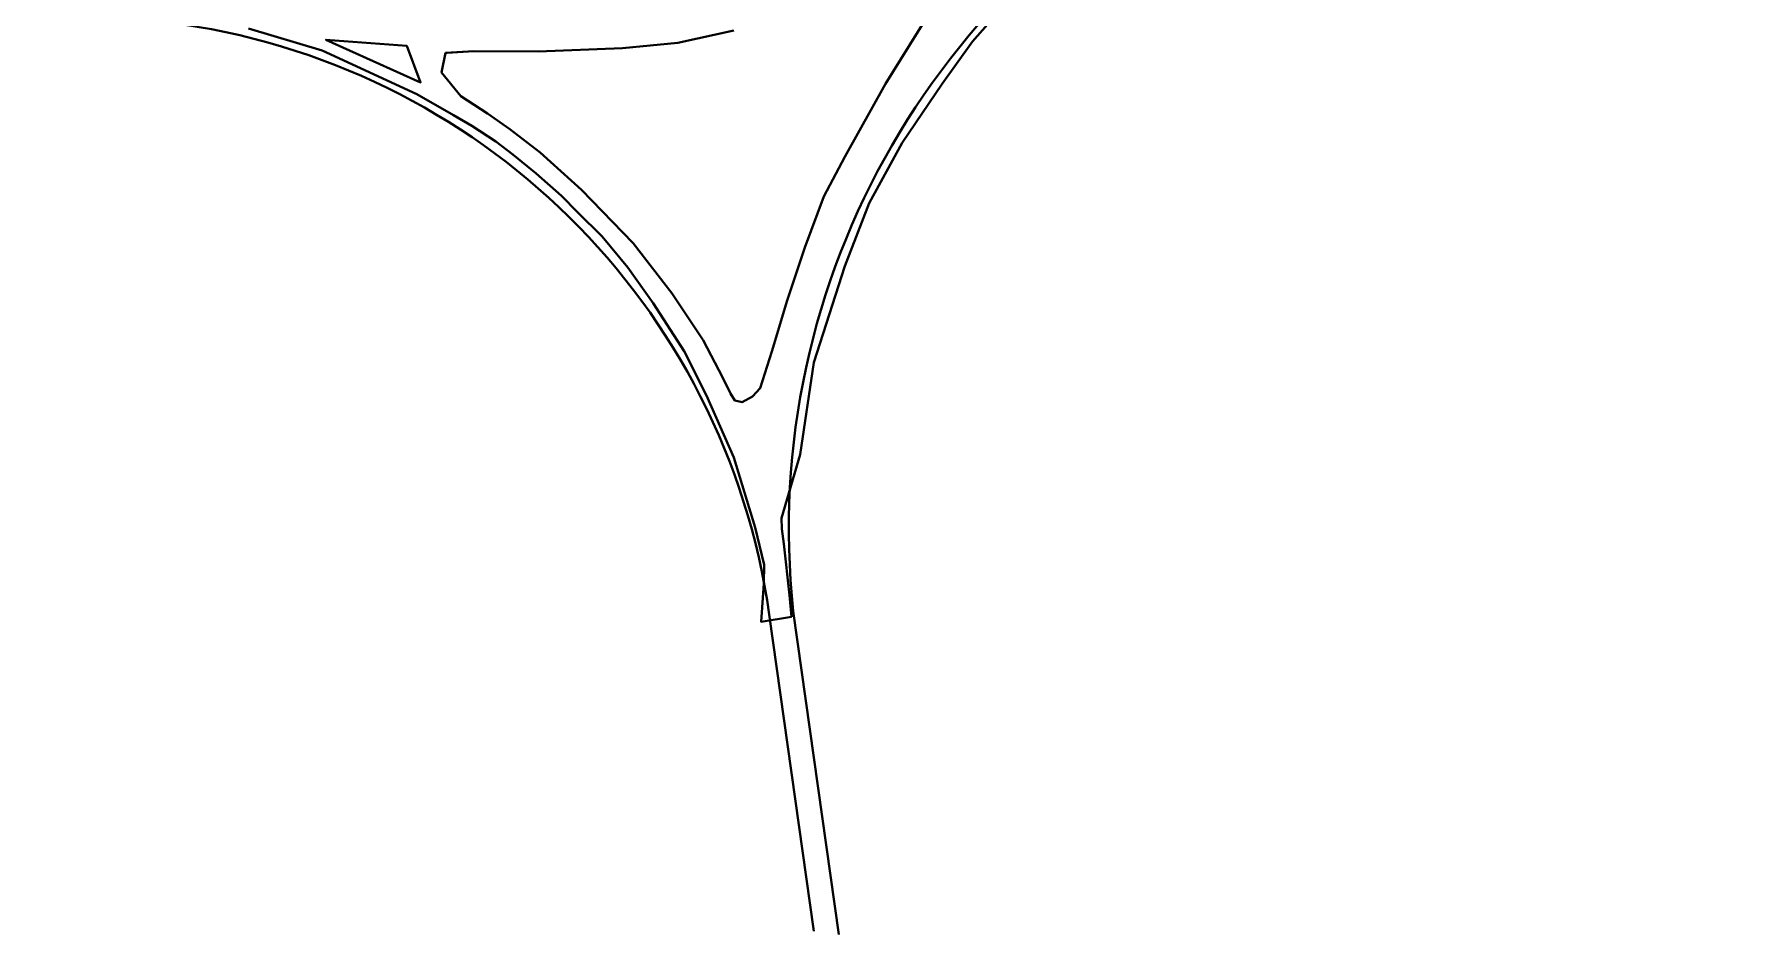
# Model space of a CAD drawing. Header units: metres. Extents: x 428 to 3974, y -4076 to 3914.
# Drawn here: x 990.664 to 991.524, y -369.76 to -369.311 of the extents above; entities that cross this region are included whole.
import ezdxf

# ---------------------------------------------------------------- set-up
doc = ezdxf.new("R2010")
doc.units = ezdxf.units.M
doc.header["$MEASUREMENT"] = 0
doc.layers.add('C-BLDG', color=253, linetype='Continuous', lineweight=5)
doc.layers.add('C-ROAD-LAND', color=253, linetype='Continuous', lineweight=9)

msp = doc.modelspace()

# ---------------------------------------------------------------- linework, layer by layer
at = {"layer": 'C-BLDG', "lineweight": 40}
for points in [[(991.0654135741713, -369.7600315662285), (991.0426733321001, -369.5987186769207, -0.3273253152927296), (991.2691978159779, -369.2076934093794), (991.3457859963597, -369.1736717915347), (991.5270274821156, -369.0867036378195, -0.2531542329101115), (991.5558507786552, -369.0881025141289), (991.716669605528, -369.1854644438436), (991.6942343129264, -369.2225222347489)], [(990.3387459883887, -369.2722791025599), (990.7308759558433, -369.304953800719, -0.3384087255586539), (991.0306624876756, -369.6004118437132), (991.0529234553177, -369.7583248729071)]]:
    msp.add_lwpolyline(points, format="xyb", dxfattribs=at)
at = {"layer": 'C-ROAD-LAND', "lineweight": 40}
for points in [[(991.14820377151, -369.2960863208581), (991.1320204482834, -369.3144066168178), (991.1168416081416, -369.3355527894755), (991.0969956679687, -369.3649843132307), (991.0804317993532, -369.3951160164734), (991.0683586382727, -369.4264696726759), (991.0529683366836, -369.4746742790749), (991.0461371256457, -369.520480137523), (991.0367416860023, -369.5522729626109), (991.0368898021477, -369.557646244969), (991.0379786653864, -369.5650809763183), (991.0407912749284, -369.5907482879419), (991.0416958387427, -369.6014640258809), (991.0266111636952, -369.6040019506772), (991.0279635060068, -369.5848617853781), (991.0280979438173, -369.5756190942784), (991.0236130086192, -369.5570054205318), (991.0130540877068, -369.5219782741923), (990.9994335718872, -369.4910814242622), (990.9882779470134, -369.4690365215947), (990.9727670652279, -369.4450402746161), (990.960110288062, -369.4272533657213), (990.9473009719002, -369.4117902780135), (990.934967111745, -369.3995637802591), (990.9270710688504, -369.39137770256), (990.9144082883793, -369.3803635744562), (990.9027063548053, -369.3708607556482), (990.8941972776737, -369.3643022274782), (990.8822742620903, -369.3565098105182), (990.8731960248621, -369.3512179834952), (990.8548980578267, -369.3407257387598), (990.8077046526083, -369.3189056554993), (990.770973864426, -369.3079288175513)], [(991.1086384853768, -369.3035012150367), (991.0886701545166, -369.3355939166804), (991.0684435008515, -369.3720261940916), (991.0579589353363, -369.3918142153133), (991.0483610461887, -369.4172795063068), (991.0396821819664, -369.4436899835428), (991.03196584987, -369.469080034848), (991.0261545762841, -369.4874466585179), (991.0222967750811, -369.491525335442), (991.0171581934627, -369.4943503851255), (991.0135463121768, -369.4936315512468), (991.011324750674, -369.4900102785041), (991.0074904527936, -369.4823301306178), (990.9976936834352, -369.4634428734143), (990.9821372157384, -369.4400070665588), (990.9627414140338, -369.4151080047897), (990.9369298377496, -369.3884106727501), (990.9163065300743, -369.3698073776622), (990.901197183826, -369.3581440841963), (990.89013118478, -369.3503101507386), (990.8768004546359, -369.3416832240482), (990.8670876305036, -369.3298996987005), (990.8691963701928, -369.320144390892), (990.8832211610347, -369.3192247433772), (990.91545997974, -369.3195114789714), (990.9574472060846, -369.3177790103663), (990.9851216063324, -369.3150650637409), (991.0129873332988, -369.3090316524913)], [(991.0129873332988, -369.3090316524913), (990.9851216063324, -369.3150650637409), (990.9574472060846, -369.3177790103663), (990.91545997974, -369.3195114789714), (990.8832211610347, -369.3192247433772), (990.8700564093376, -369.3200879937222), (990.869695505076, -369.3201362976988), (990.869379993477, -369.3202579265644), (990.8691762503656, -369.3204777913352), (990.8690282701933, -369.3209220471043), (990.8670876305036, -369.3298996987005), (990.8768004546359, -369.3416832240482), (990.89013118478, -369.3503101507386), (990.901197183826, -369.3581440841963), (990.9163065300743, -369.3698073776622), (990.9369298377496, -369.3884106727501), (990.9627414140338, -369.4151080047897), (990.9821372157384, -369.4400070665588), (990.9976936834352, -369.4634428734143), (991.0074904527936, -369.4823301306178), (991.011324750674, -369.4900102785041), (991.0135463121768, -369.4936315512468), (991.0171581934627, -369.4943503851255), (991.0222967750811, -369.491525335442), (991.0261545762841, -369.4874466585179), (991.03196584987, -369.469080034848), (991.0396821819664, -369.4436899835428), (991.0483610461887, -369.4172795063068), (991.0579589353363, -369.3918142153133), (991.0684435008515, -369.3720261940916), (991.0886701545166, -369.3355939166804), (991.1086384853768, -369.3035012150367)]]:
    msp.add_lwpolyline(points, dxfattribs=at)
for points in [[(990.8567350035953, -369.3348421195706), (990.8095125210893, -369.3135659342815), (990.8497962746256, -369.3165490256806)], [(990.8497962746256, -369.3165490256806), (990.8095125210893, -369.3135659342815), (990.8567350035953, -369.3348421195706)]]:
    msp.add_lwpolyline(points, close=True, dxfattribs=at)

doc.saveas('drawing.dxf')
